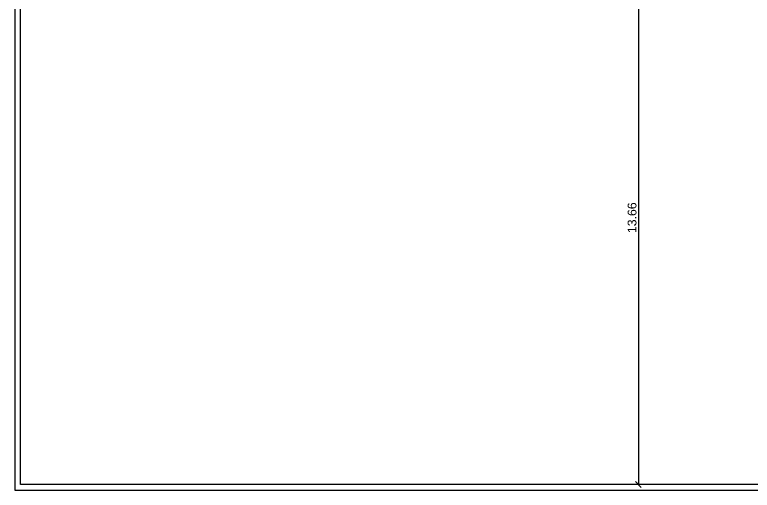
# Model space of a CAD drawing. Extents: x 3377 to 3790, y 1673 to 1846.
# Drawn here: x 3507.81 to 3526.69, y 1785.73 to 1797.91 of the extents above; entities that cross this region are included whole.
import ezdxf

# ---------------------------------------------------------------- set-up
doc = ezdxf.new("R2010")
doc.units = 0
doc.header["$LTSCALE"] = 2
doc.header["$PDMODE"] = 32
doc.layers.add('F-VT-GREIDE', color=6, linetype='Continuous')
doc.layers.add('LCL - COTAS', color=30, linetype='Continuous')
doc.styles.add('Annotative', font='arial.ttf')
doc.styles.add('ROMANS', font='arial.ttf')
doc.dimstyles.new('1-150', dxfattribs={"dimscale": 1.5, "dimtxt": 0.15, "dimasz": 0.1, "dimexe": 0.05, "dimexo": 0.1, "dimgap": 0.03, "dimtad": 1, "dimzin": 5, "dimdsep": 46, "dimtxsty": 'ROMANS', "dimblk": 'OBLIQUE', "dimcen": 0, "dimse1": 1, "dimse2": 1, "dimclrd": 256, "dimclre": 256, "dimclrt": 2, "dimadec": 0, "dimazin": 0, "dimtfac": 1, "dimtofl": 0, "dimtmove": 2, "dimatfit": 3, "dimldrblk": 'OBLIQUE', "dimfxl": 0.04, "dimtolj": 1, "dimtzin": 1, "dimarcsym": 0})

# ---------------------------------------------------------------- blocks, each defined once
blk = doc.blocks.new('_Oblique')
at = {"color": 0, "linetype": 'ByBlock', "lineweight": -2}
blk.add_line((-0.5, -0.5), (0.5, 0.5), dxfattribs=at)
blk = doc.blocks.new('*D963')
at = {"layer": 'Defpoints', "color": 0, "transparency": 16777216}
for p in [(3369.652, 1697.587), (3369.652, 1696.732), (3383.313, 1695.195)]:
    blk.add_point(p, dxfattribs=at)
at = {"layer": 'LCL - COTAS', "lineweight": -2, "transparency": 16777216}
blk.add_line((3383.313, 1696.732), (3369.652, 1696.732), dxfattribs=at)
at = {"layer": 'LCL - COTAS', "lineweight": -2, "transparency": 16777216, "xscale": 0.15, "yscale": 0.15, "zscale": 0.15, "rotation": 180}
blk.add_blockref('_Oblique', (3369.652, 1696.732), dxfattribs=at)
at = {"layer": 'LCL - COTAS', "lineweight": -2, "transparency": 16777216, "xscale": 0.15, "yscale": 0.15, "zscale": 0.15}
blk.add_blockref('_Oblique', (3383.313, 1696.732), dxfattribs=at)
at = {"layer": 'LCL - COTAS', "color": 2, "transparency": 16777216, "insert": (3376.482, 1696.892), "char_height": 0.225, "attachment_point": 5, "style": 'Annotative'}
blk.add_mtext('\\A1;13.66', dxfattribs=at)
blk = doc.blocks.new('A$C477fa223')
at = {"layer": 'F-VT-GREIDE'}
blk.add_lwpolyline([(34.541, 0.793), (60, 0.793), (60, 36.793), (0, 36.793), (0, 0.793), (30.541, 0.793), (30.541, 0.943), (0.15, 0.943), (0.15, 36.643), (59.85, 36.643), (59.85, 0.943), (34.541, 0.943)], close=True, dxfattribs=at)
at = {"layer": 'LCL - COTAS'}
dim = blk.add_linear_dim(base=(0.15, 20.828), p1=(13.811, 19.291), p2=(0.15, 21.683), dimstyle='1-150', override={"dimtxsty": 'Annotative'}, dxfattribs=at)
dim.commit()
dim.dimension.update_dxf_attribs({"geometry": '*D963', "text_midpoint": (6.981, 20.988), "insert": (-3369.502, -1675.904)})

msp = doc.modelspace()

# ---------------------------------------------------------------- block references
at = {"layer": 'F-VT-GREIDE', "rotation": 90}
msp.add_blockref('A$C477fa223', (3544.606, 1785.731), dxfattribs=at)

doc.saveas('drawing.dxf')
